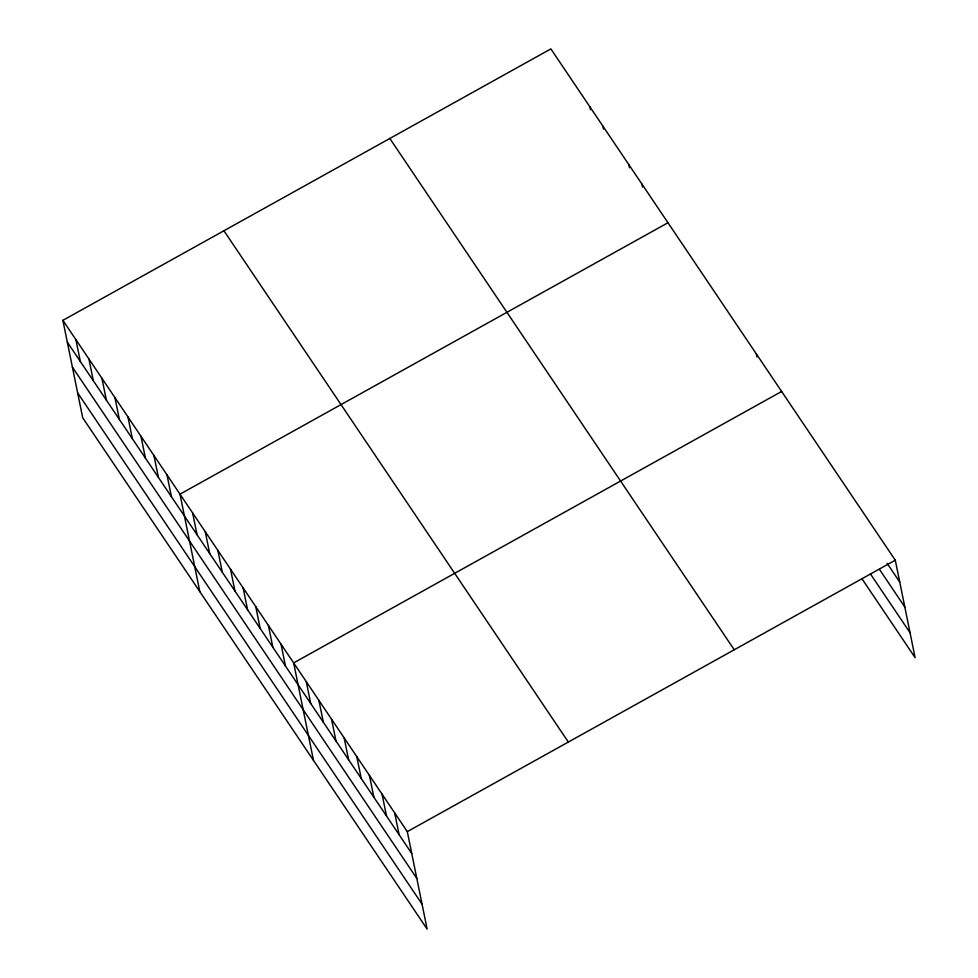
<?xml version="1.0" encoding="UTF-8"?>
<svg xmlns="http://www.w3.org/2000/svg" width="978" height="978" viewBox="0 0 978 978"><rect width="100%" height="100%" fill="white"/><g stroke="black" fill="none" stroke-linecap="round" stroke-linejoin="round"><path stroke-width="1.47" d="M62.885 320.332L407.3 831.63L427.129 929.1L82.714 417.802L62.885 320.332L550.871 48.9L895.286 560.198L915.115 657.668L862.07 578.927M667.974 222.739L179.989 494.171L199.818 591.641M781.63 391.469L293.644 662.901L313.473 760.371M407.3 831.63L895.286 560.198M887.095 563.304L899.736 582.057M879.552 569.514L904.809 607.008M870.469 573.976L910.041 632.717M389.831 138.473L734.246 649.771M223.925 230.759L568.34 742.058M67.335 342.178L411.75 853.488M72.409 367.141L416.824 878.44M77.641 392.85L422.056 904.149M756.373 353.975L756.96 356.884M641.947 184.108L642.534 187.03M628.94 164.793L629.526 167.715M602.913 126.162L603.499 129.072M589.905 106.847L590.492 109.756M394.672 812.877L399.122 834.735M382.043 794.136L386.493 815.994M369.415 775.383L373.865 797.241M356.787 756.642L361.237 778.488M344.158 737.889L348.608 759.747M331.53 719.148L335.98 740.994M318.901 700.395L323.351 722.253M306.273 681.654L310.723 703.5M281.016 644.147L285.466 666.006M268.388 625.407L272.838 647.265M255.759 606.653L260.209 628.512M243.131 587.912L247.581 609.759M230.502 569.159L234.952 591.018M217.874 550.418L222.324 572.264M205.246 531.665L209.695 553.524M192.617 512.924L197.067 534.77M166.981 474.856L171.419 496.714M153.962 455.54L158.412 477.398M140.954 436.225L145.404 458.083M127.947 416.909L132.385 438.767M114.927 397.594L119.377 419.452M101.92 378.278L106.37 400.136M88.912 358.963L93.35 380.821M75.893 339.647L80.343 361.505"/></g></svg>
